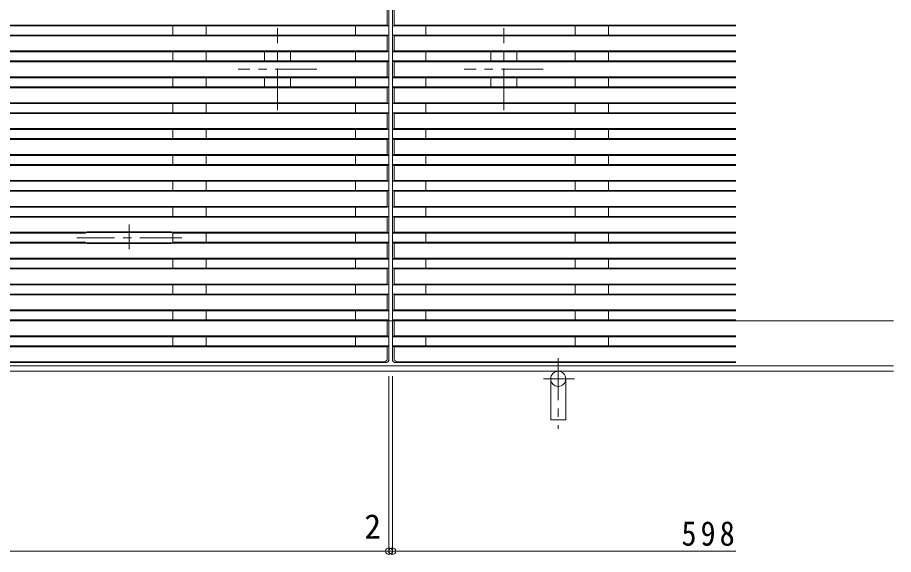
# Model space of a CAD drawing. Units: millimetres on the paper, with parts at other scales. Extents: x -255 to 276, y -195 to 192.
# Drawn here: x -164.3 to -59.7, y -27.6 to 36.5 of the extents above; entities that cross this region are included whole.
import ezdxf
from ezdxf.enums import TextEntityAlignment as Align

# ---------------------------------------------------------------- set-up
doc = ezdxf.new("R2010")
doc.units = ezdxf.units.MM
doc.header["$PDMODE"] = 32
doc.header["$PDSIZE"] = 0.8
doc.linetypes.add('CHAIN1', pattern=[8, 5, -1, 1, -1])
doc.linetypes.add('DASHED3', pattern=[4, 3, -1])
for name, color, linetype, lineweight in [('E-0', 7, 'CHAIN1', 9), ('E-1', 2, 'Continuous', 9), ('E-2', 3, 'Continuous', 9), ('E-4', 7, 'Continuous', 9), ('E-6', 6, 'Continuous', 9)]:
    doc.layers.add(name, color=color, linetype=linetype, lineweight=lineweight)
doc.styles.add('ＭＳ ゴシック', font='')
doc.styles.get('ＭＳ ゴシック').set_extended_font_data('MS Gothic')

msp = doc.modelspace()

# ---------------------------------------------------------------- linework, layer by layer
at = {"layer": 'E-0'}
for p, q in [((-150.94, 8.852), (-150.94, 11.806)), ((-144.677, 10.225), (-157.202, 10.225))]:
    msp.add_line(p, q, dxfattribs=at)
at = {"layer": 'E-1', "linetype": 'DASHED3'}
for q in [(-239.74, 0.316), (-119.34, 0.316)]:
    msp.add_line((-78.54, 0.316), q, dxfattribs=at)
at = {"layer": 'E-1'}
for p, q in [((-59.74, 0.316), (-78.54, 0.316)), ((-59.74, -5.084), (-239.74, -5.084)), ((-59.74, -5.724), (-239.74, -5.724)), ((-100.64, -6.624), (-100.64, -11.524)), ((-98.84, -6.624), (-98.84, -11.524)), ((-98.84, -11.524), (-100.64, -11.524))]:
    msp.add_line(p, q, dxfattribs=at)
at = {"layer": 'E-1', "linetype": 'CHAIN1'}
for p, q in [((-99.74, -4.151), (-99.74, -12.602)), ((-97.798, -6.624), (-101.492, -6.624))]:
    msp.add_line(p, q, dxfattribs=at)
at = {"layer": 'E-1'}
msp.add_circle((-99.74, -6.624), 0.9, dxfattribs=at)
at = {"layer": 'E-2'}
for p, q in [((-119.94, -4.285), (-119.94, 64.915)), ((-119.54, -4.285), (-119.54, 64.915)), ((-120.14, 37.397), (-120.14, 35.597)), ((-119.34, 35.597), (-119.34, 37.397)), ((-239.34, 35.597), (-120.14, 35.597)), ((-119.94, 35.497), (-120.14, 35.597)), ((-119.34, 35.597), (-119.54, 35.497)), ((-119.34, 35.597), (-78.54, 35.597)), ((-119.94, 35.497), (-239.54, 35.497)), ((-145.74, 35.497), (-145.74, 34.406)), ((-141.74, 35.497), (-141.74, 34.406)), ((-123.94, 35.497), (-123.94, 34.406)), ((-78.54, 35.497), (-119.54, 35.497)), ((-115.54, 35.497), (-115.54, 34.406)), ((-97.74, 35.497), (-97.74, 34.406)), ((-93.74, 35.497), (-93.74, 34.406)), ((-119.94, 34.406), (-239.54, 34.406)), ((-120.14, 34.306), (-239.34, 34.306)), ((-119.94, 34.406), (-120.14, 34.306)), ((-120.14, 34.306), (-120.14, 32.506)), ((-119.34, 34.306), (-119.54, 34.406)), ((-78.54, 34.406), (-119.54, 34.406)), ((-119.34, 32.506), (-119.34, 34.306)), ((-78.54, 34.306), (-119.34, 34.306)), ((-239.54, 32.406), (-120.14, 32.406)), ((-239.34, 32.506), (-120.14, 32.506)), ((-145.74, 31.315), (-145.74, 32.406)), ((-141.74, 31.315), (-141.74, 32.406)), ((-123.94, 31.315), (-123.94, 32.406)), ((-120.02, 32.446), (-120.14, 32.506)), ((-119.34, 32.506), (-119.54, 32.406)), ((-119.54, 32.406), (-78.54, 32.406)), ((-119.34, 32.506), (-78.54, 32.506)), ((-115.54, 31.315), (-115.54, 32.406)), ((-97.74, 31.315), (-97.74, 32.406)), ((-93.74, 31.315), (-93.74, 32.406)), ((-119.94, 31.315), (-239.54, 31.315)), ((-120.14, 31.215), (-239.34, 31.215)), ((-119.94, 31.315), (-120.14, 31.215)), ((-120.14, 31.215), (-120.14, 29.415)), ((-119.34, 31.215), (-119.54, 31.315)), ((-78.54, 31.315), (-119.54, 31.315)), ((-119.34, 29.415), (-119.34, 31.215)), ((-78.54, 31.215), (-119.34, 31.215)), ((-119.94, 29.315), (-239.54, 29.315)), ((-239.34, 29.415), (-120.14, 29.415)), ((-145.74, 28.225), (-145.74, 29.315)), ((-141.74, 28.225), (-141.74, 29.315)), ((-123.94, 28.225), (-123.94, 29.315)), ((-119.94, 29.315), (-120.14, 29.415)), ((-119.34, 29.415), (-119.54, 29.315)), ((-78.54, 29.315), (-119.54, 29.315)), ((-119.34, 29.415), (-78.54, 29.415)), ((-115.54, 28.225), (-115.54, 29.315)), ((-97.74, 28.225), (-97.74, 29.315)), ((-93.74, 28.225), (-93.74, 29.315)), ((-239.54, 28.225), (-119.94, 28.225)), ((-119.94, 28.225), (-120.14, 28.125)), ((-119.34, 28.125), (-119.54, 28.225)), ((-119.54, 28.225), (-78.54, 28.225)), ((-120.14, 28.125), (-239.34, 28.125)), ((-120.14, 28.125), (-120.14, 26.325)), ((-119.34, 26.325), (-119.34, 28.125)), ((-78.54, 28.125), (-119.34, 28.125)), ((-119.94, 26.225), (-239.54, 26.225)), ((-239.34, 26.325), (-120.14, 26.325)), ((-145.74, 26.225), (-145.74, 25.134)), ((-141.74, 26.225), (-141.74, 25.134)), ((-123.94, 26.225), (-123.94, 25.134)), ((-119.94, 26.225), (-120.14, 26.325)), ((-119.34, 26.325), (-119.54, 26.225)), ((-78.54, 26.225), (-119.54, 26.225)), ((-119.34, 26.325), (-78.54, 26.325)), ((-115.54, 26.225), (-115.54, 25.134)), ((-97.74, 26.225), (-97.74, 25.134)), ((-93.74, 26.225), (-93.74, 25.134)), ((-119.94, 25.134), (-239.54, 25.134)), ((-119.94, 25.134), (-120.14, 25.034)), ((-119.34, 25.034), (-119.54, 25.134)), ((-78.54, 25.134), (-119.54, 25.134)), ((-120.14, 25.034), (-239.34, 25.034)), ((-120.14, 25.034), (-120.14, 23.234)), ((-119.34, 23.234), (-119.34, 25.034)), ((-78.54, 25.034), (-119.34, 25.034)), ((-239.54, 23.134), (-120.14, 23.134)), ((-239.34, 23.234), (-120.14, 23.234)), ((-145.74, 22.043), (-145.74, 23.134)), ((-141.74, 22.043), (-141.74, 23.134)), ((-123.94, 22.043), (-123.94, 23.134)), ((-120.02, 23.174), (-120.14, 23.234)), ((-119.34, 23.234), (-119.54, 23.134)), ((-119.54, 23.134), (-78.54, 23.134)), ((-119.34, 23.234), (-78.54, 23.234)), ((-115.54, 22.043), (-115.54, 23.134)), ((-97.74, 22.043), (-97.74, 23.134)), ((-93.74, 22.043), (-93.74, 23.134)), ((-119.94, 22.043), (-239.54, 22.043)), ((-119.94, 22.043), (-120.14, 21.943)), ((-119.34, 21.943), (-119.54, 22.043)), ((-78.54, 22.043), (-119.54, 22.043)), ((-120.14, 21.943), (-239.34, 21.943)), ((-120.14, 21.943), (-120.14, 20.143)), ((-119.34, 20.143), (-119.34, 21.943)), ((-78.54, 21.943), (-119.34, 21.943)), ((-119.94, 20.043), (-239.54, 20.043)), ((-239.34, 20.143), (-120.14, 20.143)), ((-145.74, 18.952), (-145.74, 20.043)), ((-141.74, 18.952), (-141.74, 20.043)), ((-123.94, 18.952), (-123.94, 20.043)), ((-119.94, 20.043), (-120.14, 20.143)), ((-119.34, 20.143), (-119.54, 20.043)), ((-78.54, 20.043), (-119.54, 20.043)), ((-119.34, 20.143), (-78.54, 20.143)), ((-115.54, 18.952), (-115.54, 20.043)), ((-97.74, 18.952), (-97.74, 20.043)), ((-93.74, 18.952), (-93.74, 20.043)), ((-239.54, 18.952), (-119.94, 18.952)), ((-120.14, 18.852), (-239.34, 18.852)), ((-119.94, 18.952), (-120.14, 18.852)), ((-120.14, 18.852), (-120.14, 17.052)), ((-119.34, 18.852), (-119.54, 18.952)), ((-119.54, 18.952), (-78.54, 18.952)), ((-119.34, 17.052), (-119.34, 18.852)), ((-78.54, 18.852), (-119.34, 18.852)), ((-119.94, 16.952), (-239.54, 16.952)), ((-239.34, 17.052), (-120.14, 17.052)), ((-145.74, 16.952), (-145.74, 15.861)), ((-141.74, 16.952), (-141.74, 15.861)), ((-123.94, 16.952), (-123.94, 15.861)), ((-119.94, 16.952), (-120.14, 17.052)), ((-119.34, 17.052), (-119.54, 16.952)), ((-78.54, 16.952), (-119.54, 16.952)), ((-119.34, 17.052), (-78.54, 17.052)), ((-115.54, 16.952), (-115.54, 15.861)), ((-97.74, 16.952), (-97.74, 15.861)), ((-93.74, 16.952), (-93.74, 15.861)), ((-119.94, 15.861), (-239.54, 15.861)), ((-120.14, 15.761), (-239.34, 15.761)), ((-119.94, 15.861), (-120.14, 15.761)), ((-120.14, 15.761), (-120.14, 13.961)), ((-119.34, 15.761), (-119.54, 15.861)), ((-78.54, 15.861), (-119.54, 15.861)), ((-119.34, 13.961), (-119.34, 15.761)), ((-78.54, 15.761), (-119.34, 15.761)), ((-239.54, 13.861), (-120.14, 13.861)), ((-239.34, 13.961), (-120.14, 13.961)), ((-145.74, 12.77), (-145.74, 13.861)), ((-141.74, 12.77), (-141.74, 13.861)), ((-123.94, 12.77), (-123.94, 13.861)), ((-120.02, 13.901), (-120.14, 13.961)), ((-119.34, 13.961), (-119.54, 13.861)), ((-119.54, 13.861), (-78.54, 13.861)), ((-119.34, 13.961), (-78.54, 13.961)), ((-115.54, 12.77), (-115.54, 13.861)), ((-97.74, 12.77), (-97.74, 13.861)), ((-93.74, 12.77), (-93.74, 13.861)), ((-119.94, 12.77), (-239.54, 12.77)), ((-120.14, 12.67), (-239.34, 12.67)), ((-119.94, 12.77), (-120.14, 12.67)), ((-120.14, 12.67), (-120.14, 10.87)), ((-119.34, 12.67), (-119.54, 12.77)), ((-78.54, 12.77), (-119.54, 12.77)), ((-119.34, 10.87), (-119.34, 12.67)), ((-78.54, 12.67), (-119.34, 12.67)), ((-156.14, 10.77), (-239.54, 10.77)), ((-239.34, 10.87), (-156.14, 10.87)), ((-156.14, 10.87), (-155.94, 10.925)), ((-155.94, 10.825), (-156.14, 10.77)), ((-145.94, 10.925), (-155.94, 10.925)), ((-145.94, 10.825), (-155.94, 10.825)), ((-145.74, 10.871), (-145.94, 10.925)), ((-145.74, 10.77), (-145.94, 10.825)), ((-145.74, 10.87), (-120.14, 10.87)), ((-119.94, 10.77), (-145.74, 10.77)), ((-145.74, 9.679), (-145.74, 10.77)), ((-141.74, 9.679), (-141.74, 10.77)), ((-123.94, 9.679), (-123.94, 10.77)), ((-119.94, 10.77), (-120.14, 10.87)), ((-119.34, 10.87), (-119.54, 10.77)), ((-78.54, 10.77), (-119.54, 10.77)), ((-119.34, 10.87), (-78.54, 10.87)), ((-115.54, 9.679), (-115.54, 10.77)), ((-97.74, 9.679), (-97.74, 10.77)), ((-93.74, 9.679), (-93.74, 10.77)), ((-239.54, 9.679), (-156.14, 9.679)), ((-156.14, 9.579), (-239.34, 9.579)), ((-156.14, 9.679), (-155.94, 9.625)), ((-155.94, 9.525), (-156.14, 9.579)), ((-145.94, 9.625), (-155.94, 9.625)), ((-145.94, 9.525), (-155.94, 9.525)), ((-145.74, 9.679), (-145.94, 9.625)), ((-145.74, 9.579), (-145.94, 9.525)), ((-145.74, 9.679), (-119.94, 9.679)), ((-120.14, 9.579), (-145.74, 9.579)), ((-119.94, 9.679), (-120.14, 9.579)), ((-120.14, 9.579), (-120.14, 7.779)), ((-119.34, 9.579), (-119.54, 9.679)), ((-119.54, 9.679), (-78.54, 9.679)), ((-119.34, 7.779), (-119.34, 9.579)), ((-78.54, 9.579), (-119.34, 9.579)), ((-119.94, 7.679), (-239.54, 7.679)), ((-239.34, 7.779), (-120.14, 7.779)), ((-145.74, 7.679), (-145.74, 6.588)), ((-141.74, 7.679), (-141.74, 6.588)), ((-123.94, 7.679), (-123.94, 6.588)), ((-119.94, 7.679), (-120.14, 7.779)), ((-119.34, 7.779), (-119.54, 7.679)), ((-78.54, 7.679), (-119.54, 7.679)), ((-119.34, 7.779), (-78.54, 7.779)), ((-115.54, 7.679), (-115.54, 6.588)), ((-97.74, 7.679), (-97.74, 6.588)), ((-93.74, 7.679), (-93.74, 6.588)), ((-119.94, 6.588), (-239.54, 6.588)), ((-120.14, 6.488), (-239.34, 6.488)), ((-119.94, 6.588), (-120.14, 6.488)), ((-120.14, 6.488), (-120.14, 4.688)), ((-119.34, 6.488), (-119.54, 6.588)), ((-78.54, 6.588), (-119.54, 6.588)), ((-119.34, 4.688), (-119.34, 6.488)), ((-78.54, 6.488), (-119.34, 6.488)), ((-239.54, 4.588), (-120.14, 4.588)), ((-239.34, 4.688), (-120.14, 4.688)), ((-145.74, 4.588), (-145.74, 3.497)), ((-141.74, 3.497), (-141.74, 4.588)), ((-123.94, 3.497), (-123.94, 4.588)), ((-120.02, 4.628), (-120.14, 4.688)), ((-119.34, 4.688), (-119.54, 4.588)), ((-119.54, 4.588), (-78.54, 4.588)), ((-119.34, 4.688), (-78.54, 4.688)), ((-115.54, 3.497), (-115.54, 4.588)), ((-97.74, 3.497), (-97.74, 4.588)), ((-93.74, 3.497), (-93.74, 4.588)), ((-119.94, 3.497), (-239.54, 3.497)), ((-120.14, 3.397), (-239.34, 3.397)), ((-119.94, 3.497), (-120.14, 3.397)), ((-120.14, 3.397), (-120.14, 1.597)), ((-119.34, 3.397), (-119.54, 3.497)), ((-78.54, 3.497), (-119.54, 3.497)), ((-119.34, 1.597), (-119.34, 3.397)), ((-78.54, 3.397), (-119.34, 3.397)), ((-119.94, 1.497), (-239.54, 1.497)), ((-239.34, 1.597), (-120.14, 1.597)), ((-145.74, 0.406), (-145.74, 1.497)), ((-141.74, 0.406), (-141.74, 1.497)), ((-123.94, 0.406), (-123.94, 1.497)), ((-119.94, 1.497), (-120.14, 1.597)), ((-119.34, 1.597), (-119.54, 1.497)), ((-78.54, 1.497), (-119.54, 1.497)), ((-119.34, 1.597), (-78.54, 1.597)), ((-115.54, 0.406), (-115.54, 1.497)), ((-97.74, 0.406), (-97.74, 1.497)), ((-93.74, 0.406), (-93.74, 1.497)), ((-119.94, 0.406), (-239.54, 0.406)), ((-120.14, 0.306), (-239.34, 0.306)), ((-119.94, 0.406), (-120.14, 0.306)), ((-120.14, 0.306), (-120.14, -1.494)), ((-119.34, 0.306), (-119.54, 0.406)), ((-78.54, 0.406), (-119.54, 0.406)), ((-119.34, -1.494), (-119.34, 0.306)), ((-119.34, 0.306), (-78.54, 0.306)), ((-119.94, -1.594), (-239.54, -1.594)), ((-239.34, -1.494), (-120.14, -1.494)), ((-145.74, -2.685), (-145.74, -1.594)), ((-141.74, -2.685), (-141.74, -1.594)), ((-123.94, -2.685), (-123.94, -1.594)), ((-119.94, -1.594), (-120.14, -1.494)), ((-119.34, -1.494), (-119.54, -1.594)), ((-78.54, -1.594), (-119.54, -1.594)), ((-119.34, -1.494), (-78.54, -1.494)), ((-115.54, -2.685), (-115.54, -1.594)), ((-97.74, -2.685), (-97.74, -1.594)), ((-93.74, -2.685), (-93.74, -1.594)), ((-239.54, -2.685), (-119.94, -2.685)), ((-120.14, -2.785), (-239.34, -2.785)), ((-119.94, -2.685), (-120.14, -2.785)), ((-120.14, -4.185), (-120.14, -2.785)), ((-119.34, -2.785), (-119.54, -2.685)), ((-119.54, -2.685), (-78.54, -2.685)), ((-119.34, -4.185), (-119.34, -2.785)), ((-78.54, -2.785), (-119.34, -2.785)), ((-239.14, -4.685), (-120.34, -4.685)), ((-238.94, -4.585), (-120.54, -4.585)), ((-119.14, -4.685), (-78.54, -4.685)), ((-118.94, -4.585), (-78.54, -4.585))]:
    msp.add_line(p, q, dxfattribs=at)
for centre, radius, start, end in [((-120.14, 32.606), 0.2, 270, 0), ((-120.14, 23.334), 0.2, 270, 0), ((-120.14, 14.061), 0.2, 270, 0), ((-120.14, 4.788), 0.2, 270, 0), ((-120.54, -4.185), 0.4, 270, 310.34726), ((-120.34, -4.285), 0.4, 270, 0), ((-120.54, -4.185), 0.4, 310.34726, 0), ((-119.14, -4.285), 0.4, 180, 270), ((-118.94, -4.185), 0.4, 180, 235.00762), ((-118.94, -4.185), 0.4, 235.00762, 270)]:
    msp.add_arc(centre, radius, start, end, dxfattribs=at)
at = {"layer": 'E-4'}
for p, q in [((-119.94, -27.481), (-119.94, -6.285)), ((-119.54, -27.481), (-119.54, -6.285)), ((-239.54, -27.181), (-119.94, -27.181)), ((-119.94, -27.181), (-119.54, -27.181)), ((-119.54, -27.181), (-78.54, -27.181))]:
    msp.add_line(p, q, dxfattribs=at)
for p in [(-119.94, -27.181), (-119.54, -27.181)]:
    msp.add_point(p, dxfattribs=at)
at = {"layer": 'E-6', "linetype": 'CHAIN1'}
for p, q in [((-133.24, 25.424), (-133.24, 35.237)), ((-106.24, 25.424), (-106.24, 35.237)), ((-128.53, 30.315), (-137.95, 30.315)), ((-101.53, 30.315), (-110.95, 30.315))]:
    msp.add_line(p, q, dxfattribs=at)
at = {"layer": 'E-6'}
for p, q in [((-134.8, 31.316), (-134.8, 32.406)), ((-131.68, 31.316), (-131.68, 32.406)), ((-107.8, 31.316), (-107.8, 32.406)), ((-104.68, 31.316), (-104.68, 32.406)), ((-134.8, 28.225), (-134.8, 29.316)), ((-131.68, 28.225), (-131.68, 29.316)), ((-107.8, 28.225), (-107.8, 29.316)), ((-104.68, 28.225), (-104.68, 29.316))]:
    msp.add_line(p, q, dxfattribs=at)

# ---------------------------------------------------------------- texts
at = {"layer": 'E-4', "color": 2, "style": 'ＭＳ ゴシック'}
msp.add_text('2', height=2.933, dxfattribs=at).set_placement((-122.88, -26.581), align=Align.BOTTOM_LEFT)
at = {"layer": 'E-4', "color": 2, "insert": (-85.04, -26.581), "char_height": 2.933, "attachment_point": 7, "style": 'ＭＳ ゴシック'}
msp.add_mtext('\\T1.27;\\W0.9;598', dxfattribs=at)

doc.saveas('drawing.dxf')
